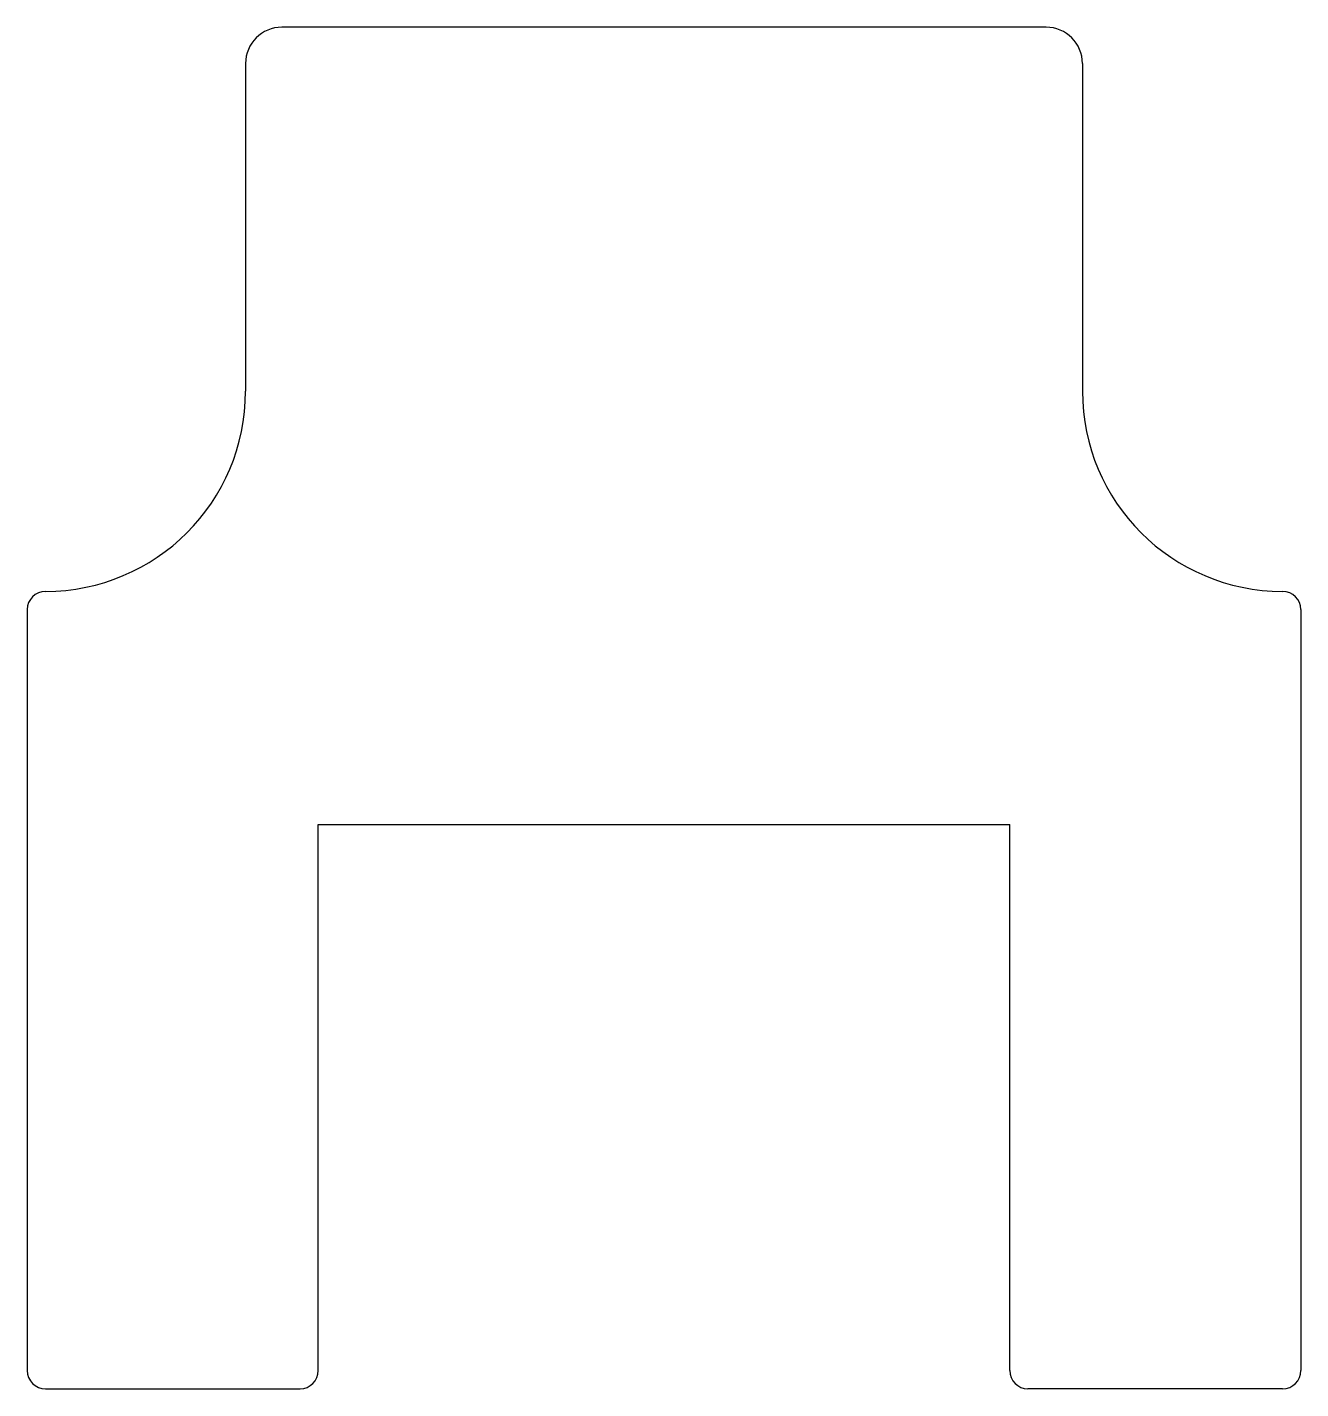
# Model space of a CAD drawing. Extents: x 482.9 to 552.9, y 729.2 to 804.
import ezdxf

# ---------------------------------------------------------------- set-up
doc = ezdxf.new("R2010")
doc.units = 0
doc.layers.get('0').update_dxf_attribs({"linetype": 'CONTINUOUS'})

msp = doc.modelspace()

# ---------------------------------------------------------------- linework, layer by layer
for p, q in [((538.928, 804.049), (496.925, 804.049)), ((494.925, 802.049), (494.925, 784.049)), ((540.925, 802.049), (540.925, 784.049)), ((482.925, 772.049), (482.925, 730.233)), ((552.925, 772.049), (552.925, 730.233)), ((498.925, 760.233), (536.925, 760.233)), ((498.925, 730.233), (498.925, 760.233)), ((536.925, 730.233), (536.925, 760.233)), ((483.925, 729.233), (497.925, 729.233)), ((551.925, 729.233), (537.925, 729.233))]:
    msp.add_line(p, q)
for centre, radius, start, end in [((496.925, 802.049), 2, 90, 180), ((538.925, 802.049), 2, 0, 89.91532), ((483.925, 784.049), 11, 270, 0), ((551.925, 784.049), 11, 180, 270), ((483.925, 772.049), 1, 90, 180), ((551.925, 772.049), 1, 0, 90), ((483.925, 730.233), 1, 180, 270), ((497.925, 730.233), 1, 270, 0), ((537.925, 730.233), 1, 180, 270), ((551.925, 730.233), 1, 270, 0)]:
    msp.add_arc(centre, radius, start, end)

doc.saveas('drawing.dxf')
